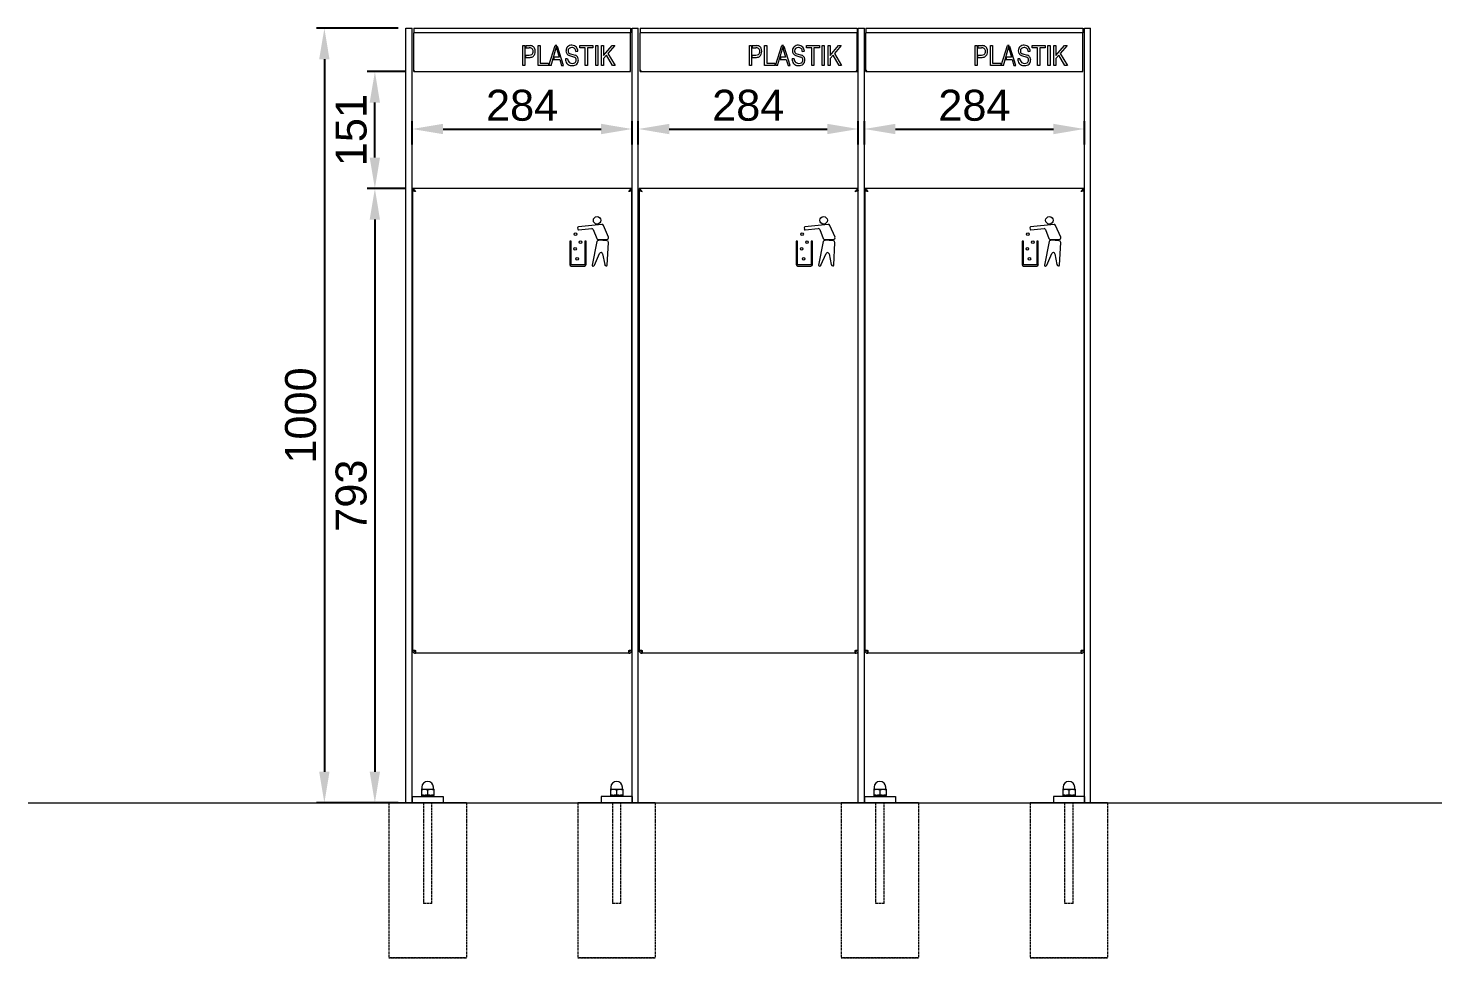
# Model space of a CAD drawing. Header units: millimetres. Extents: x -573 to 4039, y 315 to 3283.
# Drawn here: x -573 to 1252, y 2083 to 3283 of the extents above; entities that cross this region are included whole.
import ezdxf

# ---------------------------------------------------------------- set-up
doc = ezdxf.new("R2010")
doc.units = ezdxf.units.MM
doc.linetypes.add('HIDDEN', pattern=[1.905, 1.27, -0.635])
for name, color, linetype, lineweight in [('ZANO_R', 7, 'Continuous', 0), ('ZANO_R_przerywana', 7, 'HIDDEN', 0), ('ZANO_W', 1, 'Continuous', 0)]:
    doc.layers.add(name, color=color, linetype=linetype, lineweight=lineweight)
doc.styles.add('Arial', font='arial.ttf')
doc.styles.get("Standard").update_dxf_attribs({"font": 'ARIALUNI.TTF'})
doc.dimstyles.new('pl i ang', dxfattribs={"dimtxt": 50, "dimasz": 50, "dimexe": 1.25, "dimexo": 0.625, "dimgap": 10, "dimtad": 1, "dimtoh": 1, "dimtxsty": 'Standard', "dimcen": 2.5, "dimclrd": 1, "dimclre": 1, "dimclrt": 1, "dimadec": 0, "dimazin": 0, "dimtfac": 1, "dimtmove": 0, "dimatfit": 3, "dimfxl": 1, "dimarcsym": 1})

# ---------------------------------------------------------------- blocks, each defined once
blk = doc.blocks.new('*D398')
at = {"layer": 'ZANO_W', "color": 1, "lineweight": -2}
for p, q in [((-77.4, 3132.8), (-77.4, 3162.8)), ((206.6, 3132.8), (206.6, 3162.8)), ((-37.4, 3152.8), (166.6, 3152.8))]:
    blk.add_line(p, q, dxfattribs=at)
at = {"layer": 'ZANO_W', "color": 1}
for points in [[(-37.4, 3159.5), (-37.4, 3146.1), (-77.4, 3152.8)], [(166.6, 3146.1), (166.6, 3159.5), (206.6, 3152.8)]]:
    blk.add_solid(points, dxfattribs=at)
at = {"layer": 'ZANO_W', "color": 1, "insert": (64.6, 3183.2), "char_height": 40, "attachment_point": 5, "style": 'Arial'}
blk.add_mtext('284', dxfattribs=at)
blk = doc.blocks.new('*D399')
at = {"layer": 'ZANO_W', "color": 1, "lineweight": -2}
for p, q in [((214.6, 3132.8), (214.6, 3162.8)), ((498.6, 3132.8), (498.6, 3162.8)), ((254.6, 3152.8), (458.6, 3152.8))]:
    blk.add_line(p, q, dxfattribs=at)
at = {"layer": 'ZANO_W', "color": 1}
for points in [[(254.6, 3159.5), (254.6, 3146.1), (214.6, 3152.8)], [(458.6, 3146.1), (458.6, 3159.5), (498.6, 3152.8)]]:
    blk.add_solid(points, dxfattribs=at)
at = {"layer": 'ZANO_W', "color": 1, "insert": (356.6, 3183.2), "char_height": 40, "attachment_point": 5, "style": 'Arial'}
blk.add_mtext('284', dxfattribs=at)
blk = doc.blocks.new('*D400')
at = {"layer": 'ZANO_W', "color": 1, "lineweight": -2}
for p, q in [((506.6, 3132.8), (506.6, 3162.8)), ((790.6, 3132.8), (790.6, 3162.8)), ((546.6, 3152.8), (750.6, 3152.8))]:
    blk.add_line(p, q, dxfattribs=at)
at = {"layer": 'ZANO_W', "color": 1}
for points in [[(546.6, 3159.5), (546.6, 3146.1), (506.6, 3152.8)], [(750.6, 3146.1), (750.6, 3159.5), (790.6, 3152.8)]]:
    blk.add_solid(points, dxfattribs=at)
at = {"layer": 'ZANO_W', "color": 1, "insert": (648.6, 3183.2), "char_height": 40, "attachment_point": 5, "style": 'Arial'}
blk.add_mtext('284', dxfattribs=at)
blk = doc.blocks.new('*D401')
at = {"layer": 'ZANO_W', "color": 1, "lineweight": -2}
for p, q in [((-85.4, 3226.9), (-135.5, 3226.9)), ((-125.5, 3115.9), (-125.5, 3186.9)), ((-86.9, 3075.9), (-135.5, 3075.9))]:
    blk.add_line(p, q, dxfattribs=at)
at = {"layer": 'ZANO_W', "color": 1}
for points in [[(-118.9, 3186.9), (-132.2, 3186.9), (-125.5, 3226.9)], [(-132.2, 3115.9), (-118.9, 3115.9), (-125.5, 3075.9)]]:
    blk.add_solid(points, dxfattribs=at)
at = {"layer": 'ZANO_W', "color": 1, "insert": (-156, 3151.4), "char_height": 40, "attachment_point": 5, "rotation": 90, "style": 'Arial'}
blk.add_mtext('151', dxfattribs=at)
blk = doc.blocks.new('*D402')
at = {"layer": 'ZANO_W', "color": 1, "lineweight": -2}
for p, q in [((-86.9, 3075.9), (-135.5, 3075.9)), ((-125.5, 3035.9), (-125.5, 2322.9)), ((-95.4, 2282.9), (-135.5, 2282.9))]:
    blk.add_line(p, q, dxfattribs=at)
at = {"layer": 'ZANO_W', "color": 1}
for points in [[(-118.9, 3035.9), (-132.2, 3035.9), (-125.5, 3075.9)], [(-132.2, 2322.9), (-118.9, 2322.9), (-125.5, 2282.9)]]:
    blk.add_solid(points, dxfattribs=at)
at = {"layer": 'ZANO_W', "color": 1, "insert": (-156, 2679.4), "char_height": 40, "attachment_point": 5, "rotation": 90, "style": 'Arial'}
blk.add_mtext('793', dxfattribs=at)
blk = doc.blocks.new('*D403')
at = {"layer": 'ZANO_W', "color": 1, "lineweight": -2}
for p, q in [((-95.4, 3282.9), (-200.7, 3282.9)), ((-190.7, 3242.9), (-190.7, 2322.9)), ((-95.4, 2282.9), (-200.7, 2282.9))]:
    blk.add_line(p, q, dxfattribs=at)
at = {"layer": 'ZANO_W', "color": 1}
for points in [[(-184.1, 3242.9), (-197.4, 3242.9), (-190.7, 3282.9)], [(-197.4, 2322.9), (-184.1, 2322.9), (-190.7, 2282.9)]]:
    blk.add_solid(points, dxfattribs=at)
at = {"layer": 'ZANO_W', "color": 1, "insert": (-221.2, 2782.9), "char_height": 40, "attachment_point": 5, "rotation": 90, "style": 'Arial'}
blk.add_mtext('1000', dxfattribs=at)

msp = doc.modelspace()

# ---------------------------------------------------------------- linework, layer by layer
at = {"layer": 'ZANO_R'}
for p, q in [((-85.4, 2282.9), (-85.4, 3282.9)), ((-85.4, 3282.9), (-77.4, 3282.9)), ((-77.4, 2282.9), (-77.4, 3282.9)), ((-75.4, 3282.9), (-75.4, 3276.9)), ((-75.4, 3282.9), (204.6, 3282.9)), ((-75.4, 3228.9), (-75.4, 3276.9)), ((204.6, 3276.9), (-75.4, 3276.9)), ((204.6, 3282.9), (204.6, 3276.9)), ((204.6, 3228.9), (204.6, 3276.9)), ((206.6, 2282.9), (206.6, 3282.9)), ((206.6, 3282.9), (214.6, 3282.9)), ((214.6, 2282.9), (214.6, 3282.9)), ((217.1, 3282.9), (497.1, 3282.9)), ((217.1, 3282.9), (217.1, 3276.9)), ((217.1, 3228.9), (217.1, 3276.9)), ((497.1, 3276.9), (217.1, 3276.9)), ((497.1, 3282.9), (497.1, 3276.9)), ((497.1, 3228.9), (497.1, 3276.9)), ((498.6, 2282.9), (498.6, 3282.9)), ((498.6, 3282.9), (506.6, 3282.9)), ((506.6, 2282.9), (506.6, 3282.9)), ((508.6, 3282.9), (788.6, 3282.9)), ((508.6, 3282.9), (508.6, 3276.9)), ((508.6, 3228.9), (508.6, 3276.9)), ((788.6, 3276.9), (508.6, 3276.9)), ((788.6, 3282.9), (788.6, 3276.9)), ((788.6, 3228.9), (788.6, 3276.9)), ((790.6, 2282.9), (790.6, 3282.9)), ((790.6, 3282.9), (798.6, 3282.9)), ((798.6, 2282.9), (798.6, 3282.9)), ((65.5, 3260.5), (68.2, 3260.5)), ((65.5, 3234.9), (65.5, 3260.5)), ((68.2, 3260.5), (68.2, 3234.9)), ((69.2, 3260.5), (75.1, 3260.5)), ((69.2, 3260.5), (69.2, 3257.5)), ((69.2, 3257.5), (73.7, 3257.5)), ((85.2, 3260.5), (87.9, 3260.5)), ((85.2, 3234.9), (85.2, 3260.5)), ((87.9, 3260.5), (87.9, 3237.9)), ((99.2, 3234.9), (107.4, 3260.5)), ((102, 3234.9), (109.6, 3260.5)), ((109.6, 3260.5), (107.4, 3260.5)), ((109.3, 3255.8), (110.4, 3259.5)), ((109.3, 3255.8), (112.3, 3245.5)), ((118.2, 3234.9), (110.4, 3259.5)), ((126.9, 3250), (133.3, 3248.1)), ((133.9, 3252.9), (136.6, 3253.2)), ((139.2, 3257.5), (139.2, 3260.5)), ((139.2, 3260.5), (155.9, 3260.5)), ((146.2, 3257.5), (139.2, 3257.5)), ((146.2, 3234.9), (146.2, 3257.5)), ((148.9, 3257.5), (148.9, 3234.9)), ((155.9, 3257.5), (148.9, 3257.5)), ((155.9, 3260.5), (155.9, 3257.5)), ((159.6, 3234.9), (159.6, 3260.5)), ((159.6, 3260.5), (162.3, 3260.5)), ((162.3, 3260.5), (162.3, 3234.9)), ((167.3, 3260.5), (169.9, 3260.5)), ((167.3, 3234.9), (167.3, 3260.5)), ((169.9, 3247.7), (180.8, 3260.5)), ((169.9, 3260.5), (169.9, 3247.7)), ((184.2, 3260.5), (175.3, 3250.1)), ((175.3, 3250.1), (184.6, 3234.9)), ((180.8, 3260.5), (184.2, 3260.5)), ((358, 3260.5), (360.7, 3260.5)), ((358, 3234.9), (358, 3260.5)), ((360.7, 3260.5), (360.7, 3234.9)), ((361.7, 3260.5), (367.6, 3260.5)), ((361.7, 3260.5), (361.7, 3257.5)), ((361.7, 3257.5), (366.2, 3257.5)), ((377.7, 3260.5), (380.4, 3260.5)), ((377.7, 3234.9), (377.7, 3260.5)), ((380.4, 3260.5), (380.4, 3237.9)), ((391.7, 3234.9), (399.9, 3260.5)), ((394.5, 3234.9), (402.1, 3260.5)), ((402.1, 3260.5), (399.9, 3260.5)), ((401.8, 3255.8), (402.9, 3259.5)), ((401.8, 3255.8), (404.8, 3245.5)), ((410.7, 3234.9), (402.9, 3259.5)), ((419.4, 3250), (425.8, 3248.1)), ((426.4, 3252.9), (429.1, 3253.2)), ((431.7, 3257.5), (431.7, 3260.5)), ((431.7, 3260.5), (448.4, 3260.5)), ((438.7, 3257.5), (431.7, 3257.5)), ((438.7, 3234.9), (438.7, 3257.5)), ((441.4, 3257.5), (441.4, 3234.9)), ((448.4, 3257.5), (441.4, 3257.5)), ((448.4, 3260.5), (448.4, 3257.5)), ((452.1, 3234.9), (452.1, 3260.5)), ((452.1, 3260.5), (454.8, 3260.5)), ((454.8, 3260.5), (454.8, 3234.9)), ((459.8, 3260.5), (462.4, 3260.5)), ((459.8, 3234.9), (459.8, 3260.5)), ((462.4, 3247.7), (473.3, 3260.5)), ((462.4, 3260.5), (462.4, 3247.7)), ((476.7, 3260.5), (467.8, 3250.1)), ((467.8, 3250.1), (477.1, 3234.9)), ((473.3, 3260.5), (476.7, 3260.5)), ((649.5, 3260.5), (652.2, 3260.5)), ((649.5, 3234.9), (649.5, 3260.5)), ((652.2, 3260.5), (652.2, 3234.9)), ((653.2, 3260.5), (659.1, 3260.5)), ((653.2, 3260.5), (653.2, 3257.5)), ((653.2, 3257.5), (657.7, 3257.5)), ((669.2, 3260.5), (671.9, 3260.5)), ((669.2, 3234.9), (669.2, 3260.5)), ((671.9, 3260.5), (671.9, 3237.9)), ((683.2, 3234.9), (691.4, 3260.5)), ((686, 3234.9), (693.6, 3260.5)), ((693.6, 3260.5), (691.4, 3260.5)), ((693.3, 3255.8), (694.4, 3259.5)), ((693.3, 3255.8), (696.3, 3245.5)), ((702.2, 3234.9), (694.4, 3259.5)), ((710.9, 3250), (717.3, 3248.1)), ((717.9, 3252.9), (720.6, 3253.2)), ((723.2, 3257.5), (723.2, 3260.5)), ((723.2, 3260.5), (739.9, 3260.5)), ((730.2, 3257.5), (723.2, 3257.5)), ((730.2, 3234.9), (730.2, 3257.5)), ((732.9, 3257.5), (732.9, 3234.9)), ((739.9, 3257.5), (732.9, 3257.5)), ((739.9, 3260.5), (739.9, 3257.5)), ((743.6, 3234.9), (743.6, 3260.5)), ((743.6, 3260.5), (746.3, 3260.5)), ((746.3, 3260.5), (746.3, 3234.9)), ((751.3, 3260.5), (753.9, 3260.5)), ((751.3, 3234.9), (751.3, 3260.5)), ((753.9, 3247.7), (764.8, 3260.5)), ((753.9, 3260.5), (753.9, 3247.7)), ((768.2, 3260.5), (759.3, 3250.1)), ((759.3, 3250.1), (768.6, 3234.9)), ((764.8, 3260.5), (768.2, 3260.5)), ((68.2, 3234.9), (65.5, 3234.9)), ((69.2, 3248.2), (73.8, 3248.2)), ((69.2, 3245.2), (69.2, 3248.2)), ((69.2, 3245.2), (73.6, 3245.2)), ((98.5, 3234.9), (85.2, 3234.9)), ((87.9, 3237.9), (98.5, 3237.9)), ((98.5, 3237.9), (98.5, 3234.9)), ((102, 3234.9), (99.2, 3234.9)), ((106.2, 3245.5), (105.3, 3242.5)), ((105.3, 3242.5), (113.2, 3242.5)), ((112.3, 3245.5), (106.2, 3245.5)), ((113.2, 3242.5), (115.5, 3234.9)), ((115.5, 3234.9), (118.2, 3234.9)), ((123.2, 3243.5), (120.6, 3243.2)), ((125.6, 3247.6), (132.1, 3245.5)), ((148.9, 3234.9), (146.2, 3234.9)), ((162.3, 3234.9), (159.6, 3234.9)), ((169.9, 3234.9), (167.3, 3234.9)), ((173.6, 3248), (169.9, 3243.8)), ((169.9, 3243.8), (169.9, 3234.9)), ((181.5, 3234.9), (173.6, 3248)), ((184.6, 3234.9), (181.5, 3234.9)), ((360.7, 3234.9), (358, 3234.9)), ((361.7, 3248.2), (366.3, 3248.2)), ((361.7, 3245.2), (361.7, 3248.2)), ((361.7, 3245.2), (366.1, 3245.2)), ((391, 3234.9), (377.7, 3234.9)), ((380.4, 3237.9), (391, 3237.9)), ((391, 3237.9), (391, 3234.9)), ((394.5, 3234.9), (391.7, 3234.9)), ((398.7, 3245.5), (397.8, 3242.5)), ((397.8, 3242.5), (405.7, 3242.5)), ((404.8, 3245.5), (398.7, 3245.5)), ((405.7, 3242.5), (408, 3234.9)), ((408, 3234.9), (410.7, 3234.9)), ((415.7, 3243.5), (413.1, 3243.2)), ((418.1, 3247.6), (424.6, 3245.5)), ((441.4, 3234.9), (438.7, 3234.9)), ((454.8, 3234.9), (452.1, 3234.9)), ((462.4, 3234.9), (459.8, 3234.9)), ((466.1, 3248), (462.4, 3243.8)), ((462.4, 3243.8), (462.4, 3234.9)), ((474, 3234.9), (466.1, 3248)), ((477.1, 3234.9), (474, 3234.9)), ((652.2, 3234.9), (649.5, 3234.9)), ((653.2, 3248.2), (657.8, 3248.2)), ((653.2, 3245.2), (653.2, 3248.2)), ((653.2, 3245.2), (657.6, 3245.2)), ((682.5, 3234.9), (669.2, 3234.9)), ((671.9, 3237.9), (682.5, 3237.9)), ((682.5, 3237.9), (682.5, 3234.9)), ((686, 3234.9), (683.2, 3234.9)), ((690.2, 3245.5), (689.3, 3242.5)), ((689.3, 3242.5), (697.2, 3242.5)), ((696.3, 3245.5), (690.2, 3245.5)), ((697.2, 3242.5), (699.5, 3234.9)), ((699.5, 3234.9), (702.2, 3234.9)), ((707.2, 3243.5), (704.6, 3243.2)), ((709.6, 3247.6), (716.1, 3245.5)), ((732.9, 3234.9), (730.2, 3234.9)), ((746.3, 3234.9), (743.6, 3234.9)), ((753.9, 3234.9), (751.3, 3234.9)), ((757.6, 3248), (753.9, 3243.8)), ((753.9, 3243.8), (753.9, 3234.9)), ((765.5, 3234.9), (757.6, 3248)), ((768.6, 3234.9), (765.5, 3234.9)), ((-75.4, 3226.9), (-75.4, 3228.9)), ((-75.4, 3226.9), (-73.4, 3226.9)), ((-73.4, 3226.9), (202.6, 3226.9)), ((202.6, 3226.9), (204.6, 3226.9)), ((204.6, 3226.9), (204.6, 3228.9)), ((217.1, 3226.9), (217.1, 3228.9)), ((217.1, 3226.9), (219.1, 3226.9)), ((219.1, 3226.9), (495.1, 3226.9)), ((495.1, 3226.9), (497.1, 3226.9)), ((497.1, 3226.9), (497.1, 3228.9)), ((508.6, 3226.9), (508.6, 3228.9)), ((508.6, 3226.9), (510.6, 3226.9)), ((510.6, 3226.9), (786.6, 3226.9)), ((786.6, 3226.9), (788.6, 3226.9)), ((788.6, 3226.9), (788.6, 3228.9)), ((-76.9, 3073.9), (-76.9, 3075.9)), ((206.1, 3075.9), (-76.9, 3075.9)), ((-76.9, 3073.8), (-76.9, 2480.4)), ((-76.9, 3073.8), (-76.2, 3073.8)), ((206.1, 3073.8), (205.5, 3073.8)), ((206.1, 3075.9), (206.1, 3073.9)), ((206.1, 2480.4), (206.1, 3073.8)), ((215.6, 3073.9), (215.6, 3075.9)), ((498.6, 3075.9), (215.6, 3075.9)), ((215.6, 3073.8), (216.3, 3073.8)), ((215.6, 3073.8), (215.6, 2480.4)), ((498.6, 3073.8), (498, 3073.8)), ((507.1, 3073.9), (507.1, 3075.9)), ((790.1, 3075.9), (507.1, 3075.9)), ((507.1, 3073.8), (507.1, 2480.4)), ((507.1, 3073.8), (507.8, 3073.8)), ((790.1, 3073.8), (789.5, 3073.8)), ((790.1, 3075.9), (790.1, 3073.9)), ((790.1, 2480.4), (790.1, 3073.8)), ((167.4, 3029.6), (137.2, 3026.3)), ((459.9, 3029.6), (429.7, 3026.3)), ((751.4, 3029.6), (721.2, 3026.3)), ((136.3, 3025.2), (136.5, 3023.5)), ((137.6, 3022.6), (154.5, 3024.2)), ((156.5, 3023.1), (160.9, 3011.6)), ((176.1, 3013.1), (169.5, 3028.4)), ((428.8, 3025.2), (429, 3023.5)), ((430.1, 3022.6), (447, 3024.2)), ((449, 3023.1), (453.4, 3011.6)), ((468.6, 3013.1), (462, 3028.4)), ((720.3, 3025.2), (720.5, 3023.5)), ((721.6, 3022.6), (738.5, 3024.2)), ((740.5, 3023.1), (744.9, 3011.6)), ((760.1, 3013.1), (753.5, 3028.4)), ((127.8, 3008.2), (126.1, 3008.2)), ((126.1, 3008.2), (126.1, 2977.9)), ((127.8, 2977.9), (127.8, 3008.2)), ((147.1, 3008.2), (145.4, 3008.2)), ((145.4, 3008.2), (145.4, 2977.9)), ((147.1, 2977.9), (147.1, 3008.2)), ((161, 3007.4), (155, 2977.1)), ((162.8, 3010.3), (174.2, 3010.3)), ((174.1, 3008.5), (163.1, 3009.1)), ((174.5, 2977), (176, 3006.4)), ((420.3, 3008.2), (418.6, 3008.2)), ((418.6, 3008.2), (418.6, 2977.9)), ((420.3, 2977.9), (420.3, 3008.2)), ((439.6, 3008.2), (437.9, 3008.2)), ((437.9, 3008.2), (437.9, 2977.9)), ((439.6, 2977.9), (439.6, 3008.2)), ((453.5, 3007.4), (447.5, 2977.1)), ((455.3, 3010.3), (466.7, 3010.3)), ((466.6, 3008.5), (455.6, 3009.1)), ((467, 2977), (468.5, 3006.4)), ((711.8, 3008.2), (710.1, 3008.2)), ((710.1, 3008.2), (710.1, 2977.9)), ((711.8, 2977.9), (711.8, 3008.2)), ((731.1, 3008.2), (729.4, 3008.2)), ((729.4, 3008.2), (729.4, 2977.9)), ((731.1, 2977.9), (731.1, 3008.2)), ((745, 3007.4), (739, 2977.1)), ((746.8, 3010.3), (758.2, 3010.3)), ((758.1, 3008.5), (747.1, 3009.1)), ((758.5, 2977), (760, 3006.4)), ((145.1, 2977.6), (128.1, 2977.6)), ((128.1, 2975.9), (145.1, 2975.9)), ((156, 2975.9), (156.2, 2975.9)), ((158, 2977), (164.7, 2992.1)), ((168.6, 2991.6), (171.2, 2977.7)), ((173.2, 2976.1), (173.5, 2976.1)), ((437.6, 2977.6), (420.6, 2977.6)), ((420.6, 2975.9), (437.6, 2975.9)), ((448.5, 2975.9), (448.7, 2975.9)), ((450.5, 2977), (457.2, 2992.1)), ((461.1, 2991.6), (463.7, 2977.7)), ((465.7, 2976.1), (466, 2976.1)), ((729.1, 2977.6), (712.1, 2977.6)), ((712.1, 2975.9), (729.1, 2975.9)), ((740, 2975.9), (740.2, 2975.9)), ((742, 2977), (748.7, 2992.1)), ((752.6, 2991.6), (755.2, 2977.7)), ((757.2, 2976.1), (757.5, 2976.1)), ((-76.9, 2480.4), (-76.9, 2479.7)), ((-76.9, 2479.7), (-74.9, 2479.7)), ((-73.1, 2479.7), (-73.1, 2475.9)), ((202.3, 2475.9), (-73.1, 2475.9)), ((202.3, 2475.9), (202.3, 2479.7)), ((206.1, 2479.7), (204.1, 2479.7)), ((206.1, 2479.7), (206.1, 2480.4)), ((215.6, 2480.4), (215.6, 2479.7)), ((215.6, 2479.7), (217.6, 2479.7)), ((219.4, 2479.7), (219.4, 2475.9)), ((494.8, 2475.9), (219.4, 2475.9)), ((494.8, 2475.9), (494.8, 2479.7)), ((498.6, 2479.7), (496.6, 2479.7)), ((507.1, 2480.4), (507.1, 2479.7)), ((507.1, 2479.7), (509.1, 2479.7)), ((510.9, 2479.7), (510.9, 2475.9)), ((786.3, 2475.9), (510.9, 2475.9)), ((786.3, 2475.9), (786.3, 2479.7)), ((790.1, 2479.7), (788.1, 2479.7)), ((790.1, 2479.7), (790.1, 2480.4)), ((-65.4, 2300.5), (-61.4, 2300.5)), ((-65.4, 2299.7), (-65.4, 2293.2)), ((-64.9, 2303), (-64.9, 2300.7)), ((-61.4, 2300.5), (-53.4, 2300.5)), ((-57.4, 2299.7), (-57.4, 2293.2)), ((-53.4, 2300.5), (-49.4, 2300.5)), ((-49.9, 2300.7), (-49.9, 2303)), ((-49.4, 2299.7), (-49.4, 2293.2)), ((178.6, 2300.5), (182.6, 2300.5)), ((178.6, 2299.7), (178.6, 2293.2)), ((179.1, 2303), (179.1, 2300.7)), ((182.6, 2300.5), (190.6, 2300.5)), ((186.6, 2299.7), (186.6, 2293.2)), ((190.6, 2300.5), (194.6, 2300.5)), ((194.1, 2300.7), (194.1, 2303)), ((194.6, 2299.7), (194.6, 2293.2)), ((518.6, 2300.5), (522.6, 2300.5)), ((518.6, 2299.7), (518.6, 2293.2)), ((519.1, 2303), (519.1, 2300.7)), ((522.6, 2300.5), (530.6, 2300.5)), ((526.6, 2299.7), (526.6, 2293.2)), ((530.6, 2300.5), (534.6, 2300.5)), ((534.1, 2300.7), (534.1, 2303)), ((534.6, 2299.7), (534.6, 2293.2)), ((762.6, 2300.5), (766.6, 2300.5)), ((762.6, 2299.7), (762.6, 2293.2)), ((763.1, 2303), (763.1, 2300.7)), ((766.6, 2300.5), (774.6, 2300.5)), ((770.6, 2299.7), (770.6, 2293.2)), ((774.6, 2300.5), (778.6, 2300.5)), ((778.1, 2300.7), (778.1, 2303)), ((778.6, 2299.7), (778.6, 2293.2)), ((-573, 2282.9), (1252, 2282.9)), ((-107.4, 2282.9), (-7.4, 2282.9)), ((-7.4, 2282.9), (-107.4, 2282.9)), ((-77.4, 2290.9), (-47.4, 2290.9)), ((-77.4, 2290.9), (-77.4, 2282.9)), ((-65.4, 2292.5), (-65.4, 2290.9)), ((-65.4, 2292.5), (-54.3, 2292.5)), ((-65.4, 2292.5), (-61.4, 2292.5)), ((-51.9, 2282.9), (-62.9, 2282.9)), ((-51.9, 2282.9), (-62.9, 2282.9)), ((-61.4, 2292.5), (-53.4, 2292.5)), ((-54.3, 2292.5), (-49.4, 2292.5)), ((-53.4, 2292.5), (-49.4, 2292.5)), ((-49.4, 2290.9), (-49.4, 2292.5)), ((-47.4, 2290.9), (-37.4, 2290.9)), ((-37.4, 2290.9), (-37.4, 2282.9)), ((136.6, 2282.9), (236.6, 2282.9)), ((236.6, 2282.9), (136.6, 2282.9)), ((166.6, 2290.9), (166.6, 2282.9)), ((176.6, 2290.9), (166.6, 2290.9)), ((206.6, 2290.9), (176.6, 2290.9)), ((178.6, 2292.5), (178.6, 2290.9)), ((178.6, 2292.5), (189.7, 2292.5)), ((178.6, 2292.5), (182.6, 2292.5)), ((192.1, 2282.9), (181.1, 2282.9)), ((192.1, 2282.9), (181.1, 2282.9)), ((182.6, 2292.5), (190.6, 2292.5)), ((189.7, 2292.5), (194.6, 2292.5)), ((190.6, 2292.5), (194.6, 2292.5)), ((194.6, 2290.9), (194.6, 2292.5)), ((206.6, 2290.9), (206.6, 2282.9)), ((476.6, 2282.9), (576.6, 2282.9)), ((576.6, 2282.9), (476.6, 2282.9)), ((506.6, 2290.9), (506.6, 2282.9)), ((506.6, 2290.9), (536.6, 2290.9)), ((518.6, 2292.5), (518.6, 2290.9)), ((518.6, 2292.5), (529.7, 2292.5)), ((518.6, 2292.5), (522.6, 2292.5)), ((532.1, 2282.9), (521.1, 2282.9)), ((532.1, 2282.9), (521.1, 2282.9)), ((522.6, 2292.5), (530.6, 2292.5)), ((529.7, 2292.5), (534.6, 2292.5)), ((530.6, 2292.5), (534.6, 2292.5)), ((534.6, 2290.9), (534.6, 2292.5)), ((536.6, 2290.9), (546.6, 2290.9)), ((546.6, 2290.9), (546.6, 2282.9)), ((720.6, 2282.9), (820.6, 2282.9)), ((820.6, 2282.9), (720.6, 2282.9)), ((750.6, 2290.9), (750.6, 2282.9)), ((760.6, 2290.9), (750.6, 2290.9)), ((790.6, 2290.9), (760.6, 2290.9)), ((762.6, 2292.5), (762.6, 2290.9)), ((762.6, 2292.5), (773.7, 2292.5)), ((762.6, 2292.5), (766.6, 2292.5)), ((776.1, 2282.9), (765.1, 2282.9)), ((776.1, 2282.9), (765.1, 2282.9)), ((766.6, 2292.5), (774.6, 2292.5)), ((773.7, 2292.5), (778.6, 2292.5)), ((774.6, 2292.5), (778.6, 2292.5)), ((778.6, 2290.9), (778.6, 2292.5)), ((790.6, 2290.9), (790.6, 2282.9))]:
    msp.add_line(p, q, dxfattribs=at)
for centre, radius in [((161.4, 3034.9), 4.83), ((453.9, 3034.9), 4.83), ((745.4, 3034.9), 4.83), ((133.6, 3017.1), 1.65), ((426.1, 3017.1), 1.65), ((717.6, 3017.1), 1.65), ((133, 2998.1), 1.65), ((140, 3006.7), 1.65), ((425.5, 2998.1), 1.65), ((432.5, 3006.7), 1.65), ((717, 2998.1), 1.65), ((724, 3006.7), 1.65), ((135.6, 2985.1), 1.65), ((428.1, 2985.1), 1.65), ((719.6, 2985.1), 1.65)]:
    msp.add_circle(centre, radius, dxfattribs=at)
for centre, radius, start, end in [((74.2, 3250.8), 6.77, 63.568, 94.3946), ((74.1, 3254.3), 6.12, 267.0692, 301.7679), ((75.1, 3253.4), 7.1, 69.6817, 89.6829), ((74.5, 3253.4), 4.38, 353.6856, 51.1078), ((74.2, 3252.6), 4.72, 311.9847, 4.1534), ((75.2, 3254.4), 6.11, 25.1488, 67.5972), ((75.1, 3251.4), 6.13, 301.1504, 340.8641), ((71.4, 3253.1), 10.1, 0.0102, 22.6148), ((70.3, 3253.1), 11.2, 340.8641, 0.0102), ((128.3, 3254), 7.03, 135.6623, 181.1049), ((127.6, 3253.7), 6.42, 178.4764, 211.9907), ((127.5, 3253.6), 6.28, 211.9907, 252.1876), ((128.4, 3253.3), 7.61, 85.5975, 132.6392), ((127.8, 3253.9), 3.9, 130.1515, 181.3881), ((136.3, 3254.6), 12.4, 183.8984, 190.1832), ((126.5, 3252.9), 2.5, 191.7006, 224.7432), ((127.9, 3254.5), 4.61, 226.0893, 257.5496), ((128.5, 3252.4), 5.46, 86.8692, 125.775), ((129.1, 3253.1), 4.81, 357.5739, 93.899), ((129, 3252.9), 7.99, 44.6902, 90), ((127.4, 3252.9), 9.17, 1.9689, 37.7892), ((366.7, 3250.8), 6.77, 63.568, 94.3946), ((366.6, 3254.3), 6.12, 267.0692, 301.7679), ((367.6, 3253.4), 7.1, 69.6817, 89.6829), ((367, 3253.4), 4.38, 353.6856, 51.1078), ((366.7, 3252.6), 4.72, 311.9847, 4.1534), ((367.7, 3254.4), 6.11, 25.1488, 67.5972), ((367.6, 3251.4), 6.13, 301.1504, 340.8641), ((363.9, 3253.1), 10.1, 0.0102, 22.6148), ((362.8, 3253.1), 11.2, 340.8641, 0.0102), ((420.8, 3254), 7.03, 135.6623, 181.1049), ((420.1, 3253.7), 6.42, 178.4764, 211.9907), ((420, 3253.6), 6.28, 211.9907, 252.1876), ((420.9, 3253.3), 7.61, 85.5975, 132.6392), ((420.3, 3253.9), 3.9, 130.1515, 181.3881), ((428.8, 3254.6), 12.4, 183.8984, 190.1832), ((419, 3252.9), 2.5, 191.7006, 224.7432), ((420.4, 3254.5), 4.61, 226.0893, 257.5496), ((421, 3252.4), 5.46, 86.8692, 125.775), ((421.6, 3253.1), 4.81, 357.5739, 93.899), ((421.5, 3252.9), 7.99, 44.6902, 90), ((419.9, 3252.9), 9.17, 1.9689, 37.7892), ((658.2, 3250.8), 6.77, 63.568, 94.3946), ((658.1, 3254.3), 6.12, 267.0692, 301.7679), ((659.1, 3253.4), 7.1, 69.6817, 89.6829), ((658.5, 3253.4), 4.38, 353.6856, 51.1078), ((658.2, 3252.6), 4.72, 311.9847, 4.1534), ((659.2, 3254.4), 6.11, 25.1488, 67.5972), ((659.1, 3251.4), 6.13, 301.1504, 340.8641), ((655.4, 3253.1), 10.1, 0.0102, 22.6148), ((654.3, 3253.1), 11.2, 340.8641, 0.0102), ((712.3, 3254), 7.03, 135.6623, 181.1049), ((711.6, 3253.7), 6.42, 178.4764, 211.9907), ((711.5, 3253.6), 6.28, 211.9907, 252.1876), ((712.4, 3253.3), 7.61, 85.5975, 132.6392), ((711.8, 3253.9), 3.9, 130.1515, 181.3881), ((720.3, 3254.6), 12.4, 183.8984, 190.1832), ((710.5, 3252.9), 2.5, 191.7006, 224.7432), ((711.9, 3254.5), 4.61, 226.0893, 257.5496), ((712.5, 3252.4), 5.46, 86.8692, 125.775), ((713.1, 3253.1), 4.81, 357.5739, 93.899), ((713, 3252.9), 7.99, 44.6902, 90), ((711.4, 3252.9), 9.17, 1.9689, 37.7892), ((73.9, 3255.3), 10.1, 268.2392, 295.532), ((131.2, 3243.5), 10.7, 181.5309, 213.875), ((128.8, 3242.9), 8.36, 219.8391, 254.187), ((129.6, 3243.6), 6.35, 181.0516, 234.5426), ((129.3, 3244.3), 6.75, 239.2238, 270.276), ((129.2, 3246.1), 11.5, 256.5724, 279.9448), ((129.6, 3243.6), 6.11, 267.9844, 302.1551), ((130.2, 3241.5), 6.86, 277.9577, 328.0269), ((130.9, 3242), 3.7, 358.1945, 70.8181), ((130.4, 3241.8), 4.17, 305.8595, 1.2287), ((130.9, 3242.3), 6.34, 27.664, 68.1562), ((129.4, 3242), 7.81, 328.0269, 0.0472), ((128.4, 3241.7), 8.86, 1.8287, 23.1159), ((366.4, 3255.3), 10.1, 268.2392, 295.532), ((423.7, 3243.5), 10.7, 181.5309, 213.875), ((421.3, 3242.9), 8.36, 219.8391, 254.187), ((422.1, 3243.6), 6.35, 181.0516, 234.5426), ((421.8, 3244.3), 6.75, 239.2238, 270.276), ((421.7, 3246.1), 11.5, 256.5724, 279.9448), ((422.1, 3243.6), 6.11, 267.9844, 302.1551), ((422.7, 3241.5), 6.86, 277.9577, 328.0269), ((423.4, 3242), 3.7, 358.1945, 70.8181), ((422.9, 3241.8), 4.17, 305.8595, 1.2287), ((423.4, 3242.3), 6.34, 27.664, 68.1562), ((421.9, 3242), 7.81, 328.0269, 0.0472), ((420.9, 3241.7), 8.86, 1.8287, 23.1159), ((657.9, 3255.3), 10.1, 268.2392, 295.532), ((715.2, 3243.5), 10.7, 181.5309, 213.875), ((712.8, 3242.9), 8.36, 219.8391, 254.187), ((713.6, 3243.6), 6.35, 181.0516, 234.5426), ((713.3, 3244.3), 6.75, 239.2238, 270.276), ((713.2, 3246.1), 11.5, 256.5724, 279.9448), ((713.6, 3243.6), 6.11, 267.9844, 302.1551), ((714.2, 3241.5), 6.86, 277.9577, 328.0269), ((714.9, 3242), 3.7, 358.1945, 70.8181), ((714.4, 3241.8), 4.17, 305.8595, 1.2287), ((714.9, 3242.3), 6.34, 27.664, 68.1562), ((713.4, 3242), 7.81, 328.0269, 0.0472), ((712.4, 3241.7), 8.86, 1.8287, 23.1159), ((-73.4, 3228.9), 2, 180, 270), ((202.6, 3228.9), 2, 270, 0), ((219.1, 3228.9), 2, 180, 270), ((495.1, 3228.9), 2, 270, 0), ((510.6, 3228.9), 2, 180, 270), ((786.6, 3228.9), 2, 270, 0), ((167.6, 3027.6), 2.05, 23.6421, 96.1406), ((460.1, 3027.6), 2.05, 23.6421, 96.1406), ((751.6, 3027.6), 2.05, 23.6421, 96.1406), ((137.3, 3025.3), 1.02, 95.5033, 184.8866), ((137.5, 3023.6), 1.02, 185.5066, 275.5066), ((154.7, 3022.2), 2.05, 26.3522, 95.5066), ((162.8, 3012.3), 2.05, 202.5286, 269.9556), ((174.2, 3012.3), 2.05, 270, 23.0632), ((429.8, 3025.3), 1.02, 95.5033, 184.8866), ((430, 3023.6), 1.02, 185.5066, 275.5066), ((447.2, 3022.2), 2.05, 26.3522, 95.5066), ((455.3, 3012.3), 2.05, 202.5286, 269.9556), ((466.7, 3012.3), 2.05, 270, 23.0632), ((721.3, 3025.3), 1.02, 95.5033, 184.8866), ((721.5, 3023.6), 1.02, 185.5066, 275.5066), ((738.7, 3022.2), 2.05, 26.3522, 95.5066), ((746.8, 3012.3), 2.05, 202.5286, 269.9556), ((758.2, 3012.3), 2.05, 270, 23.0632), ((163, 3007), 2.05, 87.1147, 168.8092), ((166.5, 2991.2), 2.05, 10.6229, 153.8392), ((174, 3006.5), 2.05, 357.1147, 87.1147), ((455.5, 3007), 2.05, 87.1147, 168.8092), ((459, 2991.2), 2.05, 10.6229, 153.8392), ((466.5, 3006.5), 2.05, 357.1147, 87.1147), ((747, 3007), 2.05, 87.1147, 168.8092), ((750.5, 2991.2), 2.05, 10.6229, 153.8392), ((758, 3006.5), 2.05, 357.1147, 87.1147), ((128.1, 2977.9), 2.05, 180, 270), ((128.1, 2977.9), 0.348, 180, 270), ((145.1, 2977.9), 2.05, 270, 0), ((145.1, 2977.9), 0.348, 270, 0), ((156, 2976.9), 1.02, 168.8092, 270), ((156.2, 2977.9), 2.05, 270, 333.8392), ((173.2, 2978.1), 2.05, 190.6229, 270), ((173.5, 2977.1), 1.02, 270, 357.1147), ((420.6, 2977.9), 2.05, 180, 270), ((420.6, 2977.9), 0.348, 180, 270), ((437.6, 2977.9), 2.05, 270, 0), ((437.6, 2977.9), 0.348, 270, 0), ((448.5, 2976.9), 1.02, 168.8092, 270), ((448.7, 2977.9), 2.05, 270, 333.8392), ((465.7, 2978.1), 2.05, 190.6229, 270), ((466, 2977.1), 1.02, 270, 357.1147), ((712.1, 2977.9), 2.05, 180, 270), ((712.1, 2977.9), 0.348, 180, 270), ((729.1, 2977.9), 2.05, 270, 0), ((729.1, 2977.9), 0.348, 270, 0), ((740, 2976.9), 1.02, 168.8092, 270), ((740.2, 2977.9), 2.05, 270, 333.8392), ((757.2, 2978.1), 2.05, 190.6229, 270), ((757.5, 2977.1), 1.02, 270, 357.1147), ((-65.1, 2300.7), 0.25, 270, 0), ((-57.4, 2303), 7.5, 90, 180), ((-57.4, 2303), 7.5, 0, 90), ((-49.6, 2300.7), 0.25, 180, 270), ((178.9, 2300.7), 0.25, 270, 0), ((186.6, 2303), 7.5, 90, 180), ((186.6, 2303), 7.5, 0, 90), ((194.4, 2300.7), 0.25, 180, 270), ((518.9, 2300.7), 0.25, 270, 0), ((526.6, 2303), 7.5, 90, 180), ((526.6, 2303), 7.5, 0, 90), ((534.4, 2300.7), 0.25, 180, 270), ((762.9, 2300.7), 0.25, 270, 0), ((770.6, 2303), 7.5, 90, 180), ((770.6, 2303), 7.5, 0, 90), ((778.4, 2300.7), 0.25, 180, 270)]:
    msp.add_arc(centre, radius, start, end, dxfattribs=at)
for points in [[(-76.9, 3075.9), (-76.6, 3075.8), (-75.9, 3075.7), (-75, 3074.8), (-74, 3073.6), (-73.4, 3072.6), (-73.1, 3072.1)], [(-76.9, 3073.9), (-76.6, 3073.8), (-75.9, 3073.8), (-75, 3073.4), (-74, 3072.8), (-73.4, 3072.3), (-73.1, 3072.1)], [(206.1, 3073.8), (206, 3073.6), (205.9, 3073.3), (205.1, 3072.9), (203.8, 3072.5), (202.8, 3072.2), (202.3, 3072.1)], [(215.6, 3075.9), (215.9, 3075.8), (216.6, 3075.7), (217.5, 3074.8), (218.5, 3073.6), (219.1, 3072.6), (219.4, 3072.1)], [(215.6, 3073.9), (215.9, 3073.8), (216.6, 3073.8), (217.5, 3073.4), (218.5, 3072.8), (219.1, 3072.3), (219.4, 3072.1)], [(498.6, 3073.8), (498.5, 3073.6), (498.4, 3073.3), (497.6, 3072.9), (496.3, 3072.5), (495.3, 3072.2), (494.8, 3072.1)], [(507.1, 3075.9), (507.4, 3075.8), (508.1, 3075.7), (509, 3074.8), (510, 3073.6), (510.6, 3072.6), (510.9, 3072.1)], [(507.1, 3073.9), (507.4, 3073.8), (508.1, 3073.8), (509, 3073.4), (510, 3072.8), (510.6, 3072.3), (510.9, 3072.1)], [(790.1, 3073.8), (790, 3073.6), (789.9, 3073.3), (789.1, 3072.9), (787.8, 3072.5), (786.8, 3072.2), (786.3, 3072.1)], [(-76.9, 2480.4), (-76.8, 2480.3), (-76.7, 2480.2), (-75.8, 2480), (-74.6, 2479.8), (-73.6, 2479.7), (-73.1, 2479.7)], [(202.3, 2479.7), (202.8, 2479.7), (203.8, 2479.8), (205.1, 2480), (205.9, 2480.2), (206, 2480.3), (206.1, 2480.4)], [(215.6, 2480.4), (215.7, 2480.3), (215.8, 2480.2), (216.7, 2480), (217.9, 2479.8), (218.9, 2479.7), (219.4, 2479.7)], [(494.8, 2479.7), (495.3, 2479.7), (496.3, 2479.8), (497.6, 2480), (498.4, 2480.2), (498.5, 2480.3), (498.6, 2480.4)], [(507.1, 2480.4), (507.2, 2480.3), (507.3, 2480.2), (508.2, 2480), (509.4, 2479.8), (510.4, 2479.7), (510.9, 2479.7)], [(786.3, 2479.7), (786.8, 2479.7), (787.8, 2479.8), (789.1, 2480), (789.9, 2480.2), (790, 2480.3), (790.1, 2480.4)]]:
    msp.add_open_spline(points, degree=3, dxfattribs=at)
for points, knots in [([(-73.1, 3072.1), (-73.5, 3072.2), (-74.4, 3072.4), (-75.6, 3072.8), (-76.5, 3073.2), (-76.9, 3073.5), (-76.9, 3073.7), (-76.9, 3073.8)], [0, 0, 0, 0, 0.22326, 0.446547, 0.669834, 0.89312, 1, 1, 1, 1]), ([(-73.1, 3072.1), (-73.4, 3072.2), (-73.8, 3072.5), (-74.3, 3072.8), (-74.5, 3073), (-74.5, 3073)], [0, 0, 0, 0, 0.5007205, 0.9511351, 1, 1, 1, 1]), ([(202.3, 3072.1), (202.6, 3072.6), (203.3, 3073.6), (204.2, 3074.9), (205.2, 3075.7), (205.8, 3075.8), (206.1, 3075.9)], [0, 0, 0, 0, 0.254662, 0.509553, 0.764446, 1, 1, 1, 1]), ([(202.3, 3072.1), (202.8, 3072.4), (203.7, 3073.1), (204.9, 3073.7), (205.8, 3073.8), (206.1, 3073.9)], [0, 0, 0, 0, 0.360132, 0.721798, 1, 1, 1, 1]), ([(203.7, 3073), (203.7, 3073), (203.5, 3072.8), (203, 3072.5), (202.5, 3072.2), (202.3, 3072.1)], [0, 0, 0, 0, 0.126805, 0.563403, 1, 1, 1, 1]), ([(219.4, 3072.1), (219, 3072.2), (218.1, 3072.4), (216.9, 3072.8), (216, 3073.2), (215.6, 3073.5), (215.6, 3073.7), (215.6, 3073.8)], [0, 0, 0, 0, 0.22326, 0.446547, 0.669834, 0.89312, 1, 1, 1, 1]), ([(219.4, 3072.1), (219.1, 3072.2), (218.7, 3072.5), (218.2, 3072.8), (218, 3073), (218, 3073)], [0, 0, 0, 0, 0.50072, 0.951135, 1, 1, 1, 1]), ([(494.8, 3072.1), (495.1, 3072.6), (495.8, 3073.6), (496.7, 3074.9), (497.7, 3075.7), (498.3, 3075.8), (498.6, 3075.9)], [0, 0, 0, 0, 0.254662, 0.509553, 0.764446, 1, 1, 1, 1]), ([(494.8, 3072.1), (495.3, 3072.4), (496.2, 3073.1), (497.4, 3073.7), (498.3, 3073.8), (498.6, 3073.9)], [0, 0, 0, 0, 0.360132, 0.721798, 1, 1, 1, 1]), ([(496.2, 3073), (496.2, 3073), (496, 3072.8), (495.5, 3072.5), (495, 3072.2), (494.8, 3072.1)], [0, 0, 0, 0, 0.126805, 0.563403, 1, 1, 1, 1]), ([(510.9, 3072.1), (510.5, 3072.2), (509.6, 3072.4), (508.4, 3072.8), (507.5, 3073.2), (507.1, 3073.5), (507.1, 3073.7), (507.1, 3073.8)], [0, 0, 0, 0, 0.22326, 0.446547, 0.669834, 0.89312, 1, 1, 1, 1]), ([(510.9, 3072.1), (510.6, 3072.2), (510.2, 3072.5), (509.7, 3072.8), (509.5, 3073), (509.5, 3073)], [0, 0, 0, 0, 0.50072, 0.951135, 1, 1, 1, 1]), ([(786.3, 3072.1), (786.6, 3072.6), (787.3, 3073.6), (788.2, 3074.9), (789.2, 3075.7), (789.8, 3075.8), (790.1, 3075.9)], [0, 0, 0, 0, 0.254662, 0.509553, 0.764446, 1, 1, 1, 1]), ([(786.3, 3072.1), (786.8, 3072.4), (787.7, 3073.1), (788.9, 3073.7), (789.8, 3073.8), (790.1, 3073.9)], [0, 0, 0, 0, 0.360132, 0.721798, 1, 1, 1, 1]), ([(787.7, 3073), (787.7, 3073), (787.5, 3072.8), (787, 3072.5), (786.5, 3072.2), (786.3, 3072.1)], [0, 0, 0, 0, 0.126805, 0.563403, 1, 1, 1, 1]), ([(-76.9, 2479.7), (-76.9, 2479.2), (-76.8, 2478.4), (-76.1, 2477.2), (-75.1, 2476.4), (-74.1, 2475.9), (-73.4, 2475.9), (-73.1, 2475.9)], [0, 0, 0, 0, 0.216199, 0.432401, 0.648604, 0.864806, 1, 1, 1, 1]), ([(-74.9, 2479.7), (-74.9, 2479.4), (-74.8, 2479), (-74.5, 2478.5), (-74, 2478.1), (-73.5, 2477.9), (-73.2, 2477.9), (-73.1, 2477.9)], [0, 0, 0, 0, 0.221397, 0.442794, 0.66414, 0.885487, 1, 1, 1, 1]), ([(202.3, 2475.9), (202.7, 2475.9), (203.6, 2476), (204.7, 2476.6), (205.6, 2477.6), (206, 2478.7), (206.1, 2479.4), (206.1, 2479.7)], [0, 0, 0, 0, 0.216199, 0.432401, 0.648604, 0.864806, 1, 1, 1, 1]), ([(202.3, 2477.9), (202.5, 2477.9), (202.9, 2477.9), (203.5, 2478.3), (203.9, 2478.7), (204.1, 2479.2), (204.1, 2479.6), (204.1, 2479.7)], [0, 0, 0, 0, 0.2213968, 0.4427935, 0.6641401, 0.8854865, 1, 1, 1, 1]), ([(215.6, 2479.7), (215.6, 2479.2), (215.7, 2478.4), (216.4, 2477.2), (217.4, 2476.4), (218.4, 2475.9), (219.1, 2475.9), (219.4, 2475.9)], [0, 0, 0, 0, 0.216199, 0.432401, 0.648604, 0.864806, 1, 1, 1, 1]), ([(217.6, 2479.7), (217.6, 2479.4), (217.7, 2479), (218, 2478.5), (218.5, 2478.1), (219, 2477.9), (219.3, 2477.9), (219.4, 2477.9)], [0, 0, 0, 0, 0.221397, 0.442794, 0.66414, 0.885487, 1, 1, 1, 1]), ([(494.8, 2477.9), (495, 2477.9), (495.4, 2477.9), (496, 2478.3), (496.4, 2478.7), (496.6, 2479.2), (496.6, 2479.6), (496.6, 2479.7)], [0, 0, 0, 0, 0.2213968, 0.4427935, 0.6641401, 0.8854865, 1, 1, 1, 1]), ([(494.8, 2475.9), (495.2, 2475.9), (496.1, 2476), (497.2, 2476.6), (498.1, 2477.6), (498.5, 2478.7), (498.6, 2479.4), (498.6, 2479.7)], [0, 0, 0, 0, 0.216199, 0.432401, 0.648604, 0.864806, 1, 1, 1, 1]), ([(507.1, 2479.7), (507.1, 2479.2), (507.2, 2478.4), (507.9, 2477.2), (508.9, 2476.4), (509.9, 2475.9), (510.6, 2475.9), (510.9, 2475.9)], [0, 0, 0, 0, 0.216199, 0.432401, 0.648604, 0.864806, 1, 1, 1, 1]), ([(509.1, 2479.7), (509.1, 2479.4), (509.2, 2479), (509.5, 2478.5), (510, 2478.1), (510.5, 2477.9), (510.8, 2477.9), (510.9, 2477.9)], [0, 0, 0, 0, 0.221397, 0.442794, 0.66414, 0.885487, 1, 1, 1, 1]), ([(786.3, 2475.9), (786.7, 2475.9), (787.6, 2476), (788.7, 2476.6), (789.6, 2477.6), (790, 2478.7), (790.1, 2479.4), (790.1, 2479.7)], [0, 0, 0, 0, 0.216199, 0.432401, 0.648604, 0.864806, 1, 1, 1, 1]), ([(786.3, 2477.9), (786.5, 2477.9), (786.9, 2477.9), (787.5, 2478.3), (787.9, 2478.7), (788.1, 2479.2), (788.1, 2479.6), (788.1, 2479.7)], [0, 0, 0, 0, 0.2213968, 0.4427935, 0.6641401, 0.8854865, 1, 1, 1, 1]), ([(-65.4, 2299.7), (-64.7, 2299.9), (-63.4, 2300.3), (-62.1, 2300.4), (-61.4, 2300.5)], [0, 0, 0, 0, 0.495458, 1, 1, 1, 1]), ([(-65.4, 2300.5), (-65.4, 2300.4), (-65.4, 2300.3), (-65.4, 2299.8), (-65.4, 2299.7)], [0, 0, 0, 0, 0.760801, 1, 1, 1, 1]), ([(-61.4, 2300.5), (-61.3, 2300.5), (-60.6, 2300.5), (-59.2, 2300.3), (-58, 2299.9), (-57.4, 2299.7)], [0, 0, 0, 0, 0.070086, 0.530782, 1, 1, 1, 1]), ([(-57.4, 2299.7), (-56.7, 2299.9), (-55.4, 2300.3), (-54.1, 2300.4), (-53.4, 2300.5)], [0, 0, 0, 0, 0.495458, 1, 1, 1, 1]), ([(-53.4, 2300.5), (-53.3, 2300.5), (-52.6, 2300.5), (-51.2, 2300.3), (-50, 2299.9), (-49.4, 2299.7)], [0, 0, 0, 0, 0.070086, 0.530782, 1, 1, 1, 1]), ([(-49.4, 2300.5), (-49.4, 2300.4), (-49.4, 2300.3), (-49.4, 2299.8), (-49.4, 2299.7)], [0, 0, 0, 0, 0.760801, 1, 1, 1, 1]), ([(178.6, 2299.7), (179.3, 2299.9), (180.6, 2300.3), (181.9, 2300.4), (182.6, 2300.5)], [0, 0, 0, 0, 0.495458, 1, 1, 1, 1]), ([(178.6, 2300.5), (178.6, 2300.4), (178.6, 2300.3), (178.6, 2299.8), (178.6, 2299.7)], [0, 0, 0, 0, 0.760801, 1, 1, 1, 1]), ([(182.6, 2300.5), (182.7, 2300.5), (183.4, 2300.5), (184.8, 2300.3), (186, 2299.9), (186.6, 2299.7)], [0, 0, 0, 0, 0.070086, 0.530782, 1, 1, 1, 1]), ([(186.6, 2299.7), (187.3, 2299.9), (188.6, 2300.3), (189.9, 2300.4), (190.6, 2300.5)], [0, 0, 0, 0, 0.495458, 1, 1, 1, 1]), ([(190.6, 2300.5), (190.7, 2300.5), (191.4, 2300.5), (192.8, 2300.3), (194, 2299.9), (194.6, 2299.7)], [0, 0, 0, 0, 0.070086, 0.530782, 1, 1, 1, 1]), ([(194.6, 2300.5), (194.6, 2300.4), (194.6, 2300.3), (194.6, 2299.8), (194.6, 2299.7)], [0, 0, 0, 0, 0.760801, 1, 1, 1, 1]), ([(518.6, 2299.7), (519.3, 2299.9), (520.6, 2300.3), (521.9, 2300.4), (522.6, 2300.5)], [0, 0, 0, 0, 0.495458, 1, 1, 1, 1]), ([(518.6, 2300.5), (518.6, 2300.4), (518.6, 2300.3), (518.6, 2299.8), (518.6, 2299.7)], [0, 0, 0, 0, 0.760801, 1, 1, 1, 1]), ([(522.6, 2300.5), (522.7, 2300.5), (523.4, 2300.5), (524.8, 2300.3), (526, 2299.9), (526.6, 2299.7)], [0, 0, 0, 0, 0.070086, 0.530782, 1, 1, 1, 1]), ([(526.6, 2299.7), (527.3, 2299.9), (528.6, 2300.3), (529.9, 2300.4), (530.6, 2300.5)], [0, 0, 0, 0, 0.495458, 1, 1, 1, 1]), ([(530.6, 2300.5), (530.7, 2300.5), (531.4, 2300.5), (532.8, 2300.3), (534, 2299.9), (534.6, 2299.7)], [0, 0, 0, 0, 0.070086, 0.530782, 1, 1, 1, 1]), ([(534.6, 2300.5), (534.6, 2300.4), (534.6, 2300.3), (534.6, 2299.8), (534.6, 2299.7)], [0, 0, 0, 0, 0.760801, 1, 1, 1, 1]), ([(762.6, 2299.7), (763.3, 2299.9), (764.6, 2300.3), (765.9, 2300.4), (766.6, 2300.5)], [0, 0, 0, 0, 0.495458, 1, 1, 1, 1]), ([(762.6, 2300.5), (762.6, 2300.4), (762.6, 2300.3), (762.6, 2299.8), (762.6, 2299.7)], [0, 0, 0, 0, 0.760801, 1, 1, 1, 1]), ([(766.6, 2300.5), (766.7, 2300.5), (767.4, 2300.5), (768.8, 2300.3), (770, 2299.9), (770.6, 2299.7)], [0, 0, 0, 0, 0.070086, 0.530782, 1, 1, 1, 1]), ([(770.6, 2299.7), (771.3, 2299.9), (772.6, 2300.3), (773.9, 2300.4), (774.6, 2300.5)], [0, 0, 0, 0, 0.495458, 1, 1, 1, 1]), ([(774.6, 2300.5), (774.7, 2300.5), (775.4, 2300.5), (776.8, 2300.3), (778, 2299.9), (778.6, 2299.7)], [0, 0, 0, 0, 0.070086, 0.530782, 1, 1, 1, 1]), ([(778.6, 2300.5), (778.6, 2300.4), (778.6, 2300.3), (778.6, 2299.8), (778.6, 2299.7)], [0, 0, 0, 0, 0.760801, 1, 1, 1, 1]), ([(-61.4, 2292.5), (-61.5, 2292.5), (-62.2, 2292.5), (-63.6, 2292.6), (-64.8, 2293), (-65.4, 2293.2)], [0, 0, 0, 0, 0.070086, 0.530782, 1, 1, 1, 1]), ([(-65.4, 2293.2), (-65.4, 2293.1), (-65.4, 2292.7), (-65.4, 2292.5), (-65.4, 2292.5)], [0, 0, 0, 0, 0.239199, 1, 1, 1, 1]), ([(-57.4, 2293.2), (-58, 2293), (-59.4, 2292.6), (-60.7, 2292.5), (-61.4, 2292.5)], [0, 0, 0, 0, 0.495458, 1, 1, 1, 1]), ([(-53.4, 2292.5), (-53.5, 2292.5), (-54.2, 2292.5), (-55.6, 2292.6), (-56.8, 2293), (-57.4, 2293.2)], [0, 0, 0, 0, 0.070086, 0.530782, 1, 1, 1, 1]), ([(-49.4, 2293.2), (-50, 2293), (-51.4, 2292.6), (-52.7, 2292.5), (-53.4, 2292.5)], [0, 0, 0, 0, 0.495458, 1, 1, 1, 1]), ([(-49.4, 2293.2), (-49.4, 2293.1), (-49.4, 2292.7), (-49.4, 2292.5), (-49.4, 2292.5)], [0, 0, 0, 0, 0.239199, 1, 1, 1, 1]), ([(182.6, 2292.5), (182.5, 2292.5), (181.8, 2292.5), (180.4, 2292.6), (179.2, 2293), (178.6, 2293.2)], [0, 0, 0, 0, 0.070086, 0.530782, 1, 1, 1, 1]), ([(178.6, 2293.2), (178.6, 2293.1), (178.6, 2292.7), (178.6, 2292.5), (178.6, 2292.5)], [0, 0, 0, 0, 0.239199, 1, 1, 1, 1]), ([(186.6, 2293.2), (186, 2293), (184.6, 2292.6), (183.3, 2292.5), (182.6, 2292.5)], [0, 0, 0, 0, 0.495458, 1, 1, 1, 1]), ([(190.6, 2292.5), (190.5, 2292.5), (189.8, 2292.5), (188.4, 2292.6), (187.2, 2293), (186.6, 2293.2)], [0, 0, 0, 0, 0.070086, 0.530782, 1, 1, 1, 1]), ([(194.6, 2293.2), (194, 2293), (192.6, 2292.6), (191.3, 2292.5), (190.6, 2292.5)], [0, 0, 0, 0, 0.495458, 1, 1, 1, 1]), ([(194.6, 2293.2), (194.6, 2293.1), (194.6, 2292.7), (194.6, 2292.5), (194.6, 2292.5)], [0, 0, 0, 0, 0.239199, 1, 1, 1, 1]), ([(522.6, 2292.5), (522.5, 2292.5), (521.8, 2292.5), (520.4, 2292.6), (519.2, 2293), (518.6, 2293.2)], [0, 0, 0, 0, 0.070086, 0.530782, 1, 1, 1, 1]), ([(518.6, 2293.2), (518.6, 2293.1), (518.6, 2292.7), (518.6, 2292.5), (518.6, 2292.5)], [0, 0, 0, 0, 0.239199, 1, 1, 1, 1]), ([(526.6, 2293.2), (526, 2293), (524.6, 2292.6), (523.3, 2292.5), (522.6, 2292.5)], [0, 0, 0, 0, 0.495458, 1, 1, 1, 1]), ([(530.6, 2292.5), (530.5, 2292.5), (529.8, 2292.5), (528.4, 2292.6), (527.2, 2293), (526.6, 2293.2)], [0, 0, 0, 0, 0.070086, 0.530782, 1, 1, 1, 1]), ([(534.6, 2293.2), (534, 2293), (532.6, 2292.6), (531.3, 2292.5), (530.6, 2292.5)], [0, 0, 0, 0, 0.495458, 1, 1, 1, 1]), ([(534.6, 2293.2), (534.6, 2293.1), (534.6, 2292.7), (534.6, 2292.5), (534.6, 2292.5)], [0, 0, 0, 0, 0.239199, 1, 1, 1, 1]), ([(766.6, 2292.5), (766.5, 2292.5), (765.8, 2292.5), (764.4, 2292.6), (763.2, 2293), (762.6, 2293.2)], [0, 0, 0, 0, 0.070086, 0.530782, 1, 1, 1, 1]), ([(762.6, 2293.2), (762.6, 2293.1), (762.6, 2292.7), (762.6, 2292.5), (762.6, 2292.5)], [0, 0, 0, 0, 0.239199, 1, 1, 1, 1]), ([(770.6, 2293.2), (770, 2293), (768.6, 2292.6), (767.3, 2292.5), (766.6, 2292.5)], [0, 0, 0, 0, 0.495458, 1, 1, 1, 1]), ([(774.6, 2292.5), (774.5, 2292.5), (773.8, 2292.5), (772.4, 2292.6), (771.2, 2293), (770.6, 2293.2)], [0, 0, 0, 0, 0.070086, 0.530782, 1, 1, 1, 1]), ([(778.6, 2293.2), (778, 2293), (776.6, 2292.6), (775.3, 2292.5), (774.6, 2292.5)], [0, 0, 0, 0, 0.495458, 1, 1, 1, 1]), ([(778.6, 2293.2), (778.6, 2293.1), (778.6, 2292.7), (778.6, 2292.5), (778.6, 2292.5)], [0, 0, 0, 0, 0.239199, 1, 1, 1, 1])]:
    msp.add_open_spline(points, degree=3, knots=knots, dxfattribs=at)
at = {"layer": 'ZANO_R_przerywana'}
for p, q in [((-107.4, 2282.9), (-107.4, 2082.9)), ((-107.4, 2282.9), (-107.4, 2082.9)), ((-62.9, 2282.9), (-62.9, 2152.9)), ((-62.9, 2282.9), (-62.9, 2152.9)), ((-51.9, 2152.9), (-51.9, 2282.9)), ((-51.9, 2152.9), (-51.9, 2282.9)), ((-7.4, 2282.9), (-7.4, 2082.9)), ((-7.4, 2282.9), (-7.4, 2082.9)), ((136.6, 2282.9), (136.6, 2082.9)), ((136.6, 2282.9), (136.6, 2082.9)), ((181.1, 2282.9), (181.1, 2152.9)), ((181.1, 2282.9), (181.1, 2152.9)), ((192.1, 2152.9), (192.1, 2282.9)), ((192.1, 2152.9), (192.1, 2282.9)), ((236.6, 2282.9), (236.6, 2082.9)), ((236.6, 2282.9), (236.6, 2082.9)), ((476.6, 2282.9), (476.6, 2082.9)), ((476.6, 2282.9), (476.6, 2082.9)), ((521.1, 2282.9), (521.1, 2152.9)), ((521.1, 2282.9), (521.1, 2152.9)), ((532.1, 2152.9), (532.1, 2282.9)), ((532.1, 2152.9), (532.1, 2282.9)), ((576.6, 2282.9), (576.6, 2082.9)), ((576.6, 2282.9), (576.6, 2082.9)), ((720.6, 2282.9), (720.6, 2082.9)), ((720.6, 2282.9), (720.6, 2082.9)), ((765.1, 2282.9), (765.1, 2152.9)), ((765.1, 2282.9), (765.1, 2152.9)), ((776.1, 2152.9), (776.1, 2282.9)), ((776.1, 2152.9), (776.1, 2282.9)), ((820.6, 2282.9), (820.6, 2082.9)), ((820.6, 2282.9), (820.6, 2082.9)), ((-51.9, 2152.9), (-62.9, 2152.9)), ((-51.9, 2152.9), (-62.9, 2152.9)), ((192.1, 2152.9), (181.1, 2152.9)), ((192.1, 2152.9), (181.1, 2152.9)), ((532.1, 2152.9), (521.1, 2152.9)), ((532.1, 2152.9), (521.1, 2152.9)), ((776.1, 2152.9), (765.1, 2152.9)), ((776.1, 2152.9), (765.1, 2152.9)), ((-107.4, 2082.9), (-7.4, 2082.9)), ((-7.4, 2082.9), (-107.4, 2082.9)), ((136.6, 2082.9), (236.6, 2082.9)), ((236.6, 2082.9), (136.6, 2082.9)), ((476.6, 2082.9), (576.6, 2082.9)), ((576.6, 2082.9), (476.6, 2082.9)), ((720.6, 2082.9), (820.6, 2082.9)), ((820.6, 2082.9), (720.6, 2082.9))]:
    msp.add_line(p, q, dxfattribs=at)

# ---------------------------------------------------------------- dimensions: what is measured, and where the dimension line sits
at = {"layer": 'ZANO_W'}
for base, p1, p2, picture, middle in [((-190.7, 2282.9), (-85.4, 3282.9), (-85.4, 2282.9), '*D403', (-221.2, 2782.9)), ((-125.5, 3226.9), (-76.9, 3075.9), (-75.4, 3226.9), '*D401', (-156, 3151.4)), ((-125.5, 2282.9), (-76.9, 3075.9), (-85.4, 2282.9), '*D402', (-156, 2679.4))]:
    dim = msp.add_linear_dim(base=base, p1=p1, p2=p2, angle=90, dimstyle='pl i ang', override={"dimtxt": 40, "dimasz": 40, "dimexe": 10, "dimexo": 10, "dimtoh": 0, "dimdec": 0, "dimtxsty": 'Arial', "dimtdec": 0, "dimtmove": 1}, dxfattribs=at)
    dim.commit()
    dim.dimension.update_dxf_attribs({"geometry": picture, "text_midpoint": middle})
for base, p1, p2, picture, middle in [((206.6, 3152.8), (-77.4, 3122.8), (206.6, 3122.8), '*D398', (64.6, 3183.2)), ((498.6, 3152.8), (214.6, 3122.8), (498.6, 3122.8), '*D399', (356.6, 3183.2)), ((790.6, 3152.8), (506.6, 3122.8), (790.6, 3122.8), '*D400', (648.6, 3183.2))]:
    dim = msp.add_linear_dim(base=base, p1=p1, p2=p2, dimstyle='pl i ang', override={"dimtxt": 40, "dimasz": 40, "dimexe": 10, "dimexo": 10, "dimtoh": 0, "dimdec": 0, "dimtxsty": 'Arial', "dimtdec": 0, "dimtmove": 1}, dxfattribs=at)
    dim.commit()
    dim.dimension.update_dxf_attribs({"geometry": picture, "text_midpoint": middle})

doc.saveas('drawing.dxf')
